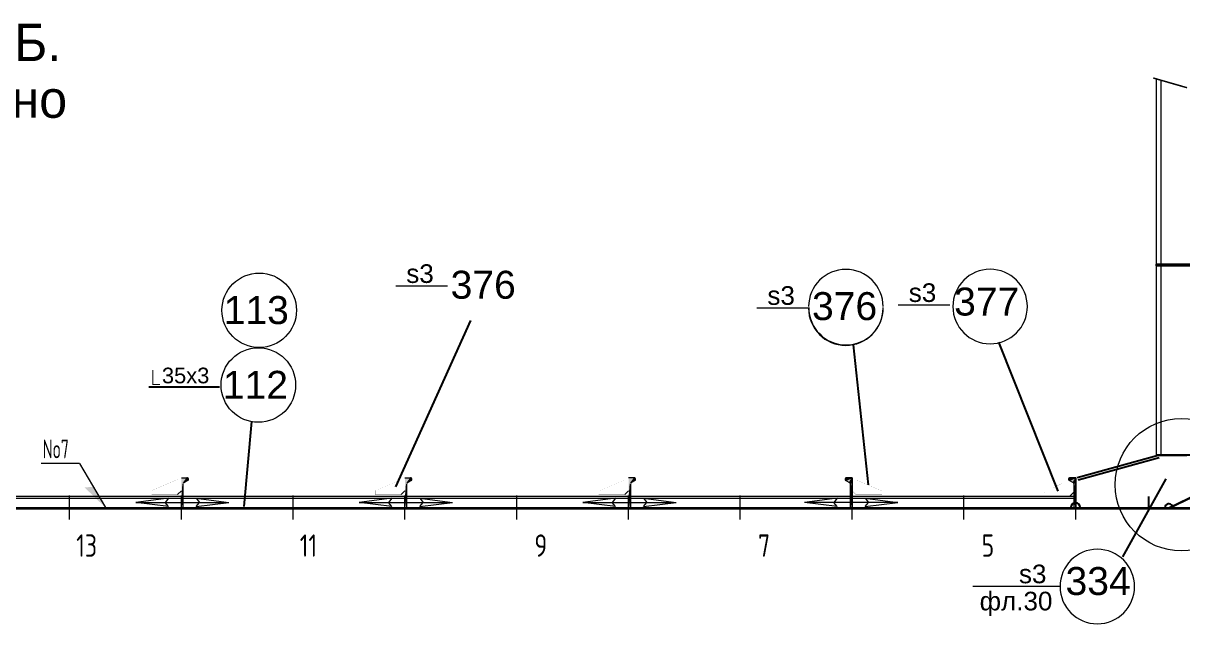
# Model space of a CAD drawing. Header units: millimetres. Extents: x 149544 to 197467, y -3118 to 25363.
# Drawn here: x 158637 to 161749, y 14179 to 15791 of the extents above; entities that cross this region are included whole.
import ezdxf

# ---------------------------------------------------------------- set-up
doc = ezdxf.new("R2010")
doc.units = ezdxf.units.MM
doc.header["$MEASUREMENT"] = 0
for name, pattern in [('DASH5', [225, 100, -50, 25, -50]), ('K5LT32768', [0]), ('K5LT32769', [0]), ('K5LT32790', [520, 450, -30, 10, -30]), ('K5LT32791', [0])]:
    doc.linetypes.add(name, pattern=pattern)
doc.layers.add('pen_035', color=1, linetype='Continuous')
doc.layers.add('pen_7', color=1, linetype='Continuous')
doc.styles.add('KTEXTSTYLE', font='GOST_AU.SHX', dxfattribs={"width": 0.96, "height": 5})
doc.styles.add('style5', font='arial.ttf', dxfattribs={"height": 3})
doc.dimstyles.new('PB5', dxfattribs={"dimscale": 20, "dimtxt": 2.5, "dimasz": 2.5, "dimexe": 1.25, "dimexo": 0, "dimtad": 1, "dimdec": 0, "dimlfac": 0.25, "dimtxsty": 'Standard', "dimcen": 2.5, "dimclrd": 7, "dimclre": 7, "dimclrt": 4, "dimadec": 0, "dimazin": 0, "dimtfac": 1, "dimtdec": 0, "dimtmove": 0, "dimatfit": 3, "dimfxl": 1.25, "dimarcsym": 0})

# ---------------------------------------------------------------- blocks, each defined once
blk = doc.blocks.new('U23')
at = {"layer": 'pen_035', "color": 1, "linetype": 'K5LT32769', "lineweight": 18, "true_color": 0xff0000}
for p in [(-174161.7, -1344.1), (-174176.7, -1344.1)]:
    blk.add_line(p, (-174178.4, -1344.5), dxfattribs=at)
blk = doc.blocks.new('U24')
at = {"layer": 'pen_035', "color": 1, "linetype": 'K5LT32769', "lineweight": 18, "true_color": 0xff0000}
for p in [(-174161.7, -1344.1), (-174178.4, -1344.5)]:
    blk.add_line(p, (-174179.8, -1345.5), dxfattribs=at)
blk = doc.blocks.new('U25')
at = {"layer": 'pen_035', "color": 1, "linetype": 'K5LT32769', "lineweight": 18, "true_color": 0xff0000}
for p in [(-174161.7, -1344.1), (-174179.8, -1345.5)]:
    blk.add_line(p, (-174180.6, -1347.1), dxfattribs=at)
blk = doc.blocks.new('U26')
at = {"layer": 'pen_035', "color": 1, "linetype": 'K5LT32769', "lineweight": 18, "true_color": 0xff0000}
for p in [(-174161.7, -1344.1), (-174180.6, -1347.1)]:
    blk.add_line(p, (-174180.7, -1348.8), dxfattribs=at)
blk = doc.blocks.new('U27')
at = {"layer": 'pen_035', "color": 1, "linetype": 'K5LT32769', "lineweight": 18, "true_color": 0xff0000}
for p in [(-174180.7, -1348.8), (-174161.7, -1344.1)]:
    blk.add_line(p, (-174180, -1350.4), dxfattribs=at)
blk = doc.blocks.new('U28')
at = {"layer": 'pen_035', "color": 1, "linetype": 'K5LT32769', "lineweight": 18, "true_color": 0xff0000}
for p in [(-174180, -1350.4), (-174161.7, -1344.1)]:
    blk.add_line(p, (-174178.7, -1351.6), dxfattribs=at)
blk = doc.blocks.new('U29')
at = {"layer": 'pen_035', "color": 1, "linetype": 'K5LT32769', "lineweight": 18, "true_color": 0xff0000}
for p in [(-174178.7, -1351.6), (-174161.7, -1344.1)]:
    blk.add_line(p, (-174168.7, -1357.3), dxfattribs=at)
blk = doc.blocks.new('U30')
at = {"layer": 'pen_035', "color": 1, "linetype": 'K5LT32769', "lineweight": 18, "true_color": 0xff0000}
for p in [(-174168.7, -1357.3), (-174161.7, -1344.1)]:
    blk.add_line(p, (-174167.7, -1358.2), dxfattribs=at)
blk = doc.blocks.new('U31')
at = {"layer": 'pen_035', "color": 1, "linetype": 'K5LT32769', "lineweight": 18, "true_color": 0xff0000}
for p in [(-174167.7, -1358.2), (-174161.7, -1344.1)]:
    blk.add_line(p, (-174167, -1359.4), dxfattribs=at)
blk = doc.blocks.new('U32')
at = {"layer": 'pen_035', "color": 1, "linetype": 'K5LT32769', "lineweight": 18, "true_color": 0xff0000}
for p in [(-174167, -1359.4), (-174161.7, -1344.1)]:
    blk.add_line(p, (-174166.7, -1360.8), dxfattribs=at)
blk = doc.blocks.new('U33')
at = {"layer": 'pen_035', "color": 1, "linetype": 'K5LT32769', "lineweight": 18, "true_color": 0xff0000}
for p in [(-174161.7, -1344.1), (-174166.7, -1360.8)]:
    blk.add_line(p, (-174166.7, -1424.1), dxfattribs=at)
blk = doc.blocks.new('U34')
at = {"layer": 'pen_035', "color": 1, "linetype": 'K5LT32769', "lineweight": 18, "true_color": 0xff0000}
for p, q in [((-174161.7, -1344.1), (-174166.7, -1424.1)), ((-174161.7, -1344.1), (-174161.7, -1424.1)), ((-174166.7, -1424.1), (-174161.7, -1424.1))]:
    blk.add_line(p, q, dxfattribs=at)
blk = doc.blocks.new('U43')
at = {"layer": 'pen_035', "color": 1, "linetype": 'K5LT32769', "lineweight": 18, "true_color": 0xff0000}
for p, q in [((-174756.7, -1360.8), (-174761.7, -1424.1)), ((-174756.7, -1360.8), (-174756.7, -1424.1)), ((-174761.7, -1424.1), (-174756.7, -1424.1))]:
    blk.add_line(p, q, dxfattribs=at)
blk = doc.blocks.new('U44')
at = {"layer": 'pen_035', "color": 1, "linetype": 'K5LT32769', "lineweight": 18, "true_color": 0xff0000}
for p in [(-174754.7, -1357.3), (-174744.7, -1351.6)]:
    blk.add_line(p, (-174743.4, -1350.4), dxfattribs=at)
blk = doc.blocks.new('U45')
at = {"layer": 'pen_035', "color": 1, "linetype": 'K5LT32769', "lineweight": 18, "true_color": 0xff0000}
for p in [(-174754.7, -1357.3), (-174743.4, -1350.4)]:
    blk.add_line(p, (-174742.8, -1348.8), dxfattribs=at)
blk = doc.blocks.new('U46')
at = {"layer": 'pen_035', "color": 1, "linetype": 'K5LT32769', "lineweight": 18, "true_color": 0xff0000}
for p in [(-174754.7, -1357.3), (-174742.8, -1348.8)]:
    blk.add_line(p, (-174742.9, -1347.1), dxfattribs=at)
blk = doc.blocks.new('U47')
at = {"layer": 'pen_035', "color": 1, "linetype": 'K5LT32769', "lineweight": 18, "true_color": 0xff0000}
for p in [(-174755.8, -1358.2), (-174742.9, -1347.1)]:
    blk.add_line(p, (-174743.7, -1345.5), dxfattribs=at)
blk = doc.blocks.new('U48')
at = {"layer": 'pen_035', "color": 1, "linetype": 'K5LT32769', "lineweight": 18, "true_color": 0xff0000}
for p in [(-174755.8, -1358.2), (-174743.7, -1345.5)]:
    blk.add_line(p, (-174745, -1344.5), dxfattribs=at)
blk = doc.blocks.new('U49')
at = {"layer": 'pen_035', "color": 1, "linetype": 'K5LT32769', "lineweight": 18, "true_color": 0xff0000}
blk.add_line((-174761.7, -1424.1), (-174756.7, -1360.8), dxfattribs=at)
blk = doc.blocks.new('U50')
at = {"layer": 'pen_035', "color": 1, "linetype": 'K5LT32769', "lineweight": 18, "true_color": 0xff0000}
for p in [(-174745, -1344.5), (-174746.7, -1344.1)]:
    blk.add_line(p, (-174761.7, -1344.1), dxfattribs=at)
blk = doc.blocks.new('U75')
at = {"layer": 'pen_035', "color": 1, "linetype": 'K5LT32769', "lineweight": 18, "true_color": 0xff0000}
for p, q in [((-175961.7, -1344.1), (-175945, -1344.5)), ((-175961.7, -1344.1), (-175946.7, -1344.1)), ((-175945, -1344.5), (-175946.7, -1344.1))]:
    blk.add_line(p, q, dxfattribs=at)
blk = doc.blocks.new('U76')
at = {"layer": 'pen_035', "color": 1, "linetype": 'K5LT32769', "lineweight": 18, "true_color": 0xff0000}
for p in [(-175954.7, -1357.3), (-175944.7, -1351.6)]:
    blk.add_line(p, (-175943.4, -1350.4), dxfattribs=at)
blk = doc.blocks.new('U77')
at = {"layer": 'pen_035', "color": 1, "linetype": 'K5LT32769', "lineweight": 18, "true_color": 0xff0000}
for p in [(-175954.7, -1357.3), (-175943.4, -1350.4)]:
    blk.add_line(p, (-175942.8, -1348.8), dxfattribs=at)
blk = doc.blocks.new('U78')
at = {"layer": 'pen_035', "color": 1, "linetype": 'K5LT32769', "lineweight": 18, "true_color": 0xff0000}
for p in [(-175954.7, -1357.3), (-175942.8, -1348.8)]:
    blk.add_line(p, (-175942.9, -1347.1), dxfattribs=at)
blk = doc.blocks.new('U79')
at = {"layer": 'pen_035', "color": 1, "linetype": 'K5LT32769', "lineweight": 18, "true_color": 0xff0000}
for p in [(-175955.8, -1358.2), (-175942.9, -1347.1)]:
    blk.add_line(p, (-175943.7, -1345.5), dxfattribs=at)
blk = doc.blocks.new('U80')
at = {"layer": 'pen_035', "color": 1, "linetype": 'K5LT32769', "lineweight": 18, "true_color": 0xff0000}
for p in [(-175955.8, -1358.2), (-175943.7, -1345.5)]:
    blk.add_line(p, (-175945, -1344.5), dxfattribs=at)
blk = doc.blocks.new('U81')
at = {"layer": 'pen_035', "color": 1, "linetype": 'K5LT32769', "lineweight": 18, "true_color": 0xff0000}
blk.add_line((-175961.7, -1424.1), (-175956.7, -1360.8), dxfattribs=at)
blk = doc.blocks.new('U82')
at = {"layer": 'pen_035', "color": 1, "linetype": 'K5LT32769', "lineweight": 18, "true_color": 0xff0000}
for p in [(-175961.7, -1424.1), (-175956.7, -1424.1)]:
    blk.add_line(p, (-175956.7, -1360.8), dxfattribs=at)
blk = doc.blocks.new('U83')
at = {"layer": 'pen_035', "color": 1, "linetype": 'K5LT32769', "lineweight": 18, "true_color": 0xff0000}
for p, q in [((-175361.7, -1344.1), (-175345, -1344.5)), ((-175361.7, -1344.1), (-175346.7, -1344.1)), ((-175345, -1344.5), (-175346.7, -1344.1))]:
    blk.add_line(p, q, dxfattribs=at)
blk = doc.blocks.new('U84')
at = {"layer": 'pen_035', "color": 1, "linetype": 'K5LT32769', "lineweight": 18, "true_color": 0xff0000}
for p in [(-175354.7, -1357.3), (-175344.7, -1351.6)]:
    blk.add_line(p, (-175343.4, -1350.4), dxfattribs=at)
blk = doc.blocks.new('U85')
at = {"layer": 'pen_035', "color": 1, "linetype": 'K5LT32769', "lineweight": 18, "true_color": 0xff0000}
for p in [(-175354.7, -1357.3), (-175343.4, -1350.4)]:
    blk.add_line(p, (-175342.8, -1348.8), dxfattribs=at)
blk = doc.blocks.new('U86')
at = {"layer": 'pen_035', "color": 1, "linetype": 'K5LT32769', "lineweight": 18, "true_color": 0xff0000}
for p in [(-175354.7, -1357.3), (-175342.8, -1348.8)]:
    blk.add_line(p, (-175342.9, -1347.1), dxfattribs=at)
blk = doc.blocks.new('U87')
at = {"layer": 'pen_035', "color": 1, "linetype": 'K5LT32769', "lineweight": 18, "true_color": 0xff0000}
for p in [(-175355.8, -1358.2), (-175342.9, -1347.1)]:
    blk.add_line(p, (-175343.7, -1345.5), dxfattribs=at)
blk = doc.blocks.new('U88')
at = {"layer": 'pen_035', "color": 1, "linetype": 'K5LT32769', "lineweight": 18, "true_color": 0xff0000}
for p in [(-175355.8, -1358.2), (-175343.7, -1345.5)]:
    blk.add_line(p, (-175345, -1344.5), dxfattribs=at)
blk = doc.blocks.new('U89')
at = {"layer": 'pen_035', "color": 1, "linetype": 'K5LT32769', "lineweight": 18, "true_color": 0xff0000}
blk.add_line((-175361.7, -1424.1), (-175356.7, -1360.8), dxfattribs=at)
blk = doc.blocks.new('U90')
at = {"layer": 'pen_035', "color": 1, "linetype": 'K5LT32769', "lineweight": 18, "true_color": 0xff0000}
for p in [(-175361.7, -1424.1), (-175356.7, -1424.1)]:
    blk.add_line(p, (-175356.7, -1360.8), dxfattribs=at)
blk = doc.blocks.new('U107')
at = {"layer": 'pen_035', "color": 1, "linetype": 'K5LT32769', "lineweight": 18, "true_color": 0xff0000}
for p in [(-173561.7, -1344.1), (-173576.7, -1344.1)]:
    blk.add_line(p, (-173578.4, -1344.5), dxfattribs=at)
blk = doc.blocks.new('U108')
at = {"layer": 'pen_035', "color": 1, "linetype": 'K5LT32769', "lineweight": 18, "true_color": 0xff0000}
for p in [(-173561.7, -1344.1), (-173578.4, -1344.5)]:
    blk.add_line(p, (-173579.8, -1345.5), dxfattribs=at)
blk = doc.blocks.new('U109')
at = {"layer": 'pen_035', "color": 1, "linetype": 'K5LT32769', "lineweight": 18, "true_color": 0xff0000}
for p in [(-173561.7, -1344.1), (-173579.8, -1345.5)]:
    blk.add_line(p, (-173580.6, -1347.1), dxfattribs=at)
blk = doc.blocks.new('U110')
at = {"layer": 'pen_035', "color": 1, "linetype": 'K5LT32769', "lineweight": 18, "true_color": 0xff0000}
for p in [(-173561.7, -1344.1), (-173580.6, -1347.1)]:
    blk.add_line(p, (-173580.7, -1348.8), dxfattribs=at)
blk = doc.blocks.new('U111')
at = {"layer": 'pen_035', "color": 1, "linetype": 'K5LT32769', "lineweight": 18, "true_color": 0xff0000}
for p in [(-173580.7, -1348.8), (-173561.7, -1344.1)]:
    blk.add_line(p, (-173580, -1350.4), dxfattribs=at)
blk = doc.blocks.new('U112')
at = {"layer": 'pen_035', "color": 1, "linetype": 'K5LT32769', "lineweight": 18, "true_color": 0xff0000}
for p in [(-173580, -1350.4), (-173561.7, -1344.1)]:
    blk.add_line(p, (-173578.7, -1351.6), dxfattribs=at)
blk = doc.blocks.new('U113')
at = {"layer": 'pen_035', "color": 1, "linetype": 'K5LT32769', "lineweight": 18, "true_color": 0xff0000}
for p in [(-173578.7, -1351.6), (-173561.7, -1344.1)]:
    blk.add_line(p, (-173568.7, -1357.3), dxfattribs=at)
blk = doc.blocks.new('U114')
at = {"layer": 'pen_035', "color": 1, "linetype": 'K5LT32769', "lineweight": 18, "true_color": 0xff0000}
for p in [(-173568.7, -1357.3), (-173561.7, -1344.1)]:
    blk.add_line(p, (-173567.7, -1358.2), dxfattribs=at)
blk = doc.blocks.new('U115')
at = {"layer": 'pen_035', "color": 1, "linetype": 'K5LT32769', "lineweight": 18, "true_color": 0xff0000}
for p in [(-173567.7, -1358.2), (-173561.7, -1344.1)]:
    blk.add_line(p, (-173567, -1359.4), dxfattribs=at)
blk = doc.blocks.new('U116')
at = {"layer": 'pen_035', "color": 1, "linetype": 'K5LT32769', "lineweight": 18, "true_color": 0xff0000}
for p in [(-173567, -1359.4), (-173561.7, -1344.1)]:
    blk.add_line(p, (-173566.7, -1360.8), dxfattribs=at)
blk = doc.blocks.new('U117')
at = {"layer": 'pen_035', "color": 1, "linetype": 'K5LT32769', "lineweight": 18, "true_color": 0xff0000}
for p in [(-173561.7, -1344.1), (-173566.7, -1360.8)]:
    blk.add_line(p, (-173566.7, -1424.1), dxfattribs=at)
blk = doc.blocks.new('U118')
at = {"layer": 'pen_035', "color": 1, "linetype": 'K5LT32769', "lineweight": 18, "true_color": 0xff0000}
for p, q in [((-173561.7, -1344.1), (-173566.7, -1424.1)), ((-173561.7, -1344.1), (-173561.7, -1424.1)), ((-173566.7, -1424.1), (-173561.7, -1424.1))]:
    blk.add_line(p, q, dxfattribs=at)
blk = doc.blocks.new('*D3662')
at = {"color": 7, "lineweight": -2}
for p, q in [((161676.5, 14632.8), (162229.7, 14632.8)), ((162204.7, 14582.8), (162204.7, 14538.3)), ((161670.7, 14488.3), (162229.7, 14488.3))]:
    blk.add_line(p, q, dxfattribs=at)
at = {"color": 7}
for points in [[(162196.4, 14582.8), (162213, 14582.8), (162204.7, 14632.8)], [(162196.4, 14538.3), (162213, 14538.3), (162204.7, 14488.3)]]:
    blk.add_solid(points, dxfattribs=at)
at = {"layer": 'Defpoints', "color": 0}
for p in [(161676.5, 14632.8), (161670.7, 14488.3), (162204.7, 14488.3)]:
    blk.add_point(p, dxfattribs=at)
at = {"color": 4, "insert": (162167.2, 14560.5), "char_height": 50, "attachment_point": 5, "rotation": 90}
blk.add_mtext('150', dxfattribs=at)

msp = doc.modelspace()

# ---------------------------------------------------------------- hatches: boundary and pattern name
for points in [[(159061.3, 14491), (159066.3, 14491), (159066.3, 14554.3), (159066.5, 14555.7), (159067.2, 14556.9), (159068.3, 14557.8), (159078.3, 14563.5), (159079.6, 14564.7), (159080.2, 14566.3), (159080.2, 14568), (159079.4, 14569.6), (159078, 14570.6), (159076.3, 14571), (159061.3, 14571)], [(159661.3, 14491), (159666.3, 14491), (159666.3, 14554.3), (159666.5, 14555.7), (159667.2, 14556.9), (159668.3, 14557.8), (159678.3, 14563.5), (159679.6, 14564.7), (159680.2, 14566.3), (159680.2, 14568), (159679.4, 14569.6), (159678, 14570.6), (159676.3, 14571), (159661.3, 14571)], [(160261.3, 14491), (160266.3, 14491), (160266.3, 14554.3), (160266.5, 14555.7), (160267.2, 14556.9), (160268.3, 14557.8), (160278.3, 14563.5), (160279.6, 14564.7), (160280.2, 14566.3), (160280.2, 14568), (160279.4, 14569.6), (160278, 14570.6), (160276.3, 14571), (160261.3, 14571)], [(160861.3, 14491), (160856.3, 14491), (160856.3, 14554.3), (160856.1, 14555.7), (160855.4, 14556.9), (160854.3, 14557.8), (160844.3, 14563.5), (160843, 14564.7), (160842.4, 14566.3), (160842.4, 14568), (160843.2, 14569.6), (160844.6, 14570.6), (160846.3, 14571), (160861.3, 14571)], [(161461.3, 14491), (161456.3, 14491), (161456.3, 14554.3), (161456.1, 14555.7), (161455.4, 14556.9), (161454.3, 14557.8), (161444.3, 14563.5), (161443, 14564.7), (161442.4, 14566.3), (161442.4, 14568), (161443.2, 14569.6), (161444.6, 14570.6), (161446.3, 14571), (161461.3, 14571)], [(158824.4, 14546.9), (158801.8, 14544.8), (158857.4, 14491)]]:
    msp.add_hatch(color=0).paths.add_polyline_path(points)

# ---------------------------------------------------------------- linework, layer by layer
at = {"color": 0, "linetype": 'K5LT32769', "lineweight": 18}
for p, q in [((161678.3, 14631), (161678.3, 15641.4)), ((161690.3, 14631), (161690.3, 15638)), ((159051.3, 14526), (159061.3, 14536)), ((159651.3, 14526), (159661.3, 14536)), ((160251.3, 14526), (160261.3, 14536)), ((161461.3, 14520.7), (156243.3, 14520.7)), ((161461.3, 14520.7), (156246.1, 14520.7)), ((161461.3, 14515.5), (156246.1, 14515.5)), ((161445.5, 14521.6), (161455.5, 14531.6))]:
    msp.add_line(p, q, dxfattribs=at)
at = {"color": 0, "linetype": 'DASH5'}
for p, q in [((161678.3, 15144), (161801.3, 15144)), ((161678.3, 15141), (161801.3, 15141))]:
    msp.add_line(p, q, dxfattribs=at)
at = {"color": 7}
for p, q in [((161678.3, 15139.4), (161678.3, 15144)), ((159836.9, 14993.4), (159636, 14547)), ((160864.4, 14928), (160904.1, 14551.9)), ((161254.1, 14934.8), (161413.2, 14535.3)), ((159249.2, 14722), (159229.2, 14494)), ((161682.4, 14631), (161465.4, 14571)), ((161759.3, 14631), (161678.3, 14631)), ((161685.1, 14624.1), (161468.2, 14564.1)), ((161657.1, 14520.7), (161657.1, 14491))]:
    msp.add_line(p, q, dxfattribs=at)
at = {"color": 0, "linetype": 'K5LT32768', "lineweight": 18}
for p, q in [((159775.2, 15085), (159636.6, 15085)), ((161123.7, 15034), (160985, 15034)), ((160744.3, 15026.2), (160605.7, 15026.2)), ((158788.3, 14609.2), (158684.7, 14609.2)), ((158788.3, 14609.2), (158857.4, 14491)), ((158761.3, 14459), (158761.3, 14523)), ((159026.3, 14516), (158938.8, 14505)), ((158938.8, 14505), (159188.8, 14505)), ((159026.3, 14494), (158938.8, 14505)), ((159026.3, 14516), (159017.5, 14505)), ((159026.3, 14494), (159017.5, 14505)), ((159061.3, 14459), (159061.3, 14523)), ((159101.3, 14516), (159188.8, 14505)), ((159101.3, 14516), (159110, 14505)), ((159101.3, 14494), (159188.8, 14505)), ((159101.3, 14494), (159110, 14505)), ((159361.3, 14459), (159361.3, 14523)), ((159626.3, 14516), (159538.8, 14505)), ((159538.8, 14505), (159788.8, 14505)), ((159626.3, 14494), (159538.8, 14505)), ((159626.3, 14516), (159617.5, 14505)), ((159626.3, 14494), (159617.5, 14505)), ((159661.3, 14459), (159661.3, 14523)), ((159701.3, 14516), (159788.8, 14505)), ((159701.3, 14516), (159710, 14505)), ((159701.3, 14494), (159788.8, 14505)), ((159701.3, 14494), (159710, 14505)), ((159961.3, 14459), (159961.3, 14523)), ((160226.3, 14516), (160138.8, 14505)), ((160138.8, 14505), (160388.8, 14505)), ((160226.3, 14494), (160138.8, 14505)), ((160226.3, 14516), (160217.5, 14505)), ((160226.3, 14494), (160217.5, 14505)), ((160261.3, 14459), (160261.3, 14523)), ((160301.3, 14516), (160388.8, 14505)), ((160301.3, 14516), (160310, 14505)), ((160301.3, 14494), (160388.8, 14505)), ((160301.3, 14494), (160310, 14505)), ((160561.3, 14459), (160561.3, 14523)), ((160821.3, 14516), (160733.8, 14505)), ((160983.8, 14505), (160733.8, 14505)), ((160821.3, 14494), (160733.8, 14505)), ((160821.3, 14516), (160812.5, 14505)), ((160821.3, 14494), (160812.5, 14505)), ((160861.3, 14459), (160861.3, 14523)), ((160896.3, 14516), (160983.8, 14505)), ((160896.3, 14516), (160905, 14505)), ((160896.3, 14494), (160983.8, 14505)), ((160896.3, 14494), (160905, 14505)), ((161161.3, 14459), (161161.3, 14523)), ((161461.3, 14459), (161461.3, 14523)), ((161419.4, 14278.9), (161185, 14278.9))]:
    msp.add_line(p, q, dxfattribs=at)
at = {"color": 0, "linetype": 'K5LT32791', "lineweight": 18}
for p, q in [((161711.3, 14491), (162841.3, 15041)), ((161712.6, 14488.3), (162842.6, 15038.3)), ((155956.1, 14491), (161712.2, 14491)), ((155956.1, 14491), (161712.2, 14491)), ((155956.1, 14488), (161712.2, 14488))]:
    msp.add_line(p, q, dxfattribs=at)
msp.add_line((158973.8, 14815.3), (159163.8, 14815.3))
at = {"color": 0}
msp.add_line((161587.8, 14358.3), (161704.1, 14568), dxfattribs=at)
at = {"color": 0, "linetype": 'K5LT32790', "lineweight": 18}
msp.add_line((155956.1, 14491), (162917.5, 14491), dxfattribs=at)
at = {"color": 7, "const_width": 4}
msp.add_lwpolyline([(161760.1, 15617.9), (161669.4, 15644)], dxfattribs=at)
at = {"const_width": 3}
msp.add_lwpolyline([(158984.5, 14860.6), (158984.5, 14821.3), (159004.1, 14821.3)], dxfattribs=at)
at = {"color": 0, "linetype": 'K5LT32769', "const_width": 0.18}
for points in [[(159061.3, 14566), (159051.3, 14566), (158981.3, 14536), (158981.3, 14526), (159051.3, 14526)], [(159661.3, 14566), (159651.3, 14566), (159581.3, 14536), (159581.3, 14526), (159651.3, 14526)], [(160261.3, 14566), (160251.3, 14566), (160181.3, 14536), (160181.3, 14526), (160251.3, 14526)], [(160861.3, 14536), (160871.3, 14526), (160941.3, 14526), (160941.3, 14536), (160871.3, 14566), (160861.3, 14566)], [(161447.7, 14561.6), (161443, 14564.7), (161375.5, 14531.6), (161375.5, 14521.6), (161445.5, 14521.6)]]:
    msp.add_lwpolyline(points, dxfattribs=at)
at = {"color": 0, "linetype": 'K5LT32768', "lineweight": 18}
for centre, radius in [((159270.2, 15020.5), 100), ((159268, 14819.9), 100), ((161744.9, 14552.3), 177.6)]:
    msp.add_circle(centre, radius, dxfattribs=at)
for centre, start, end in [((160844.5, 15030.3), 0, 180), ((161231.7, 15030.6), 0, 180), ((160844.3, 15026.2), 180, 0), ((160845, 15027.6), 180, 0), ((161231.7, 15030.6), 180, 0), ((161519.4, 14278.9), 0, 180), ((161519.4, 14278.9), 180, 0)]:
    msp.add_arc(centre, 100, start, end, dxfattribs=at)
at = {"color": 7}
msp.add_arc((161461.1, 14490.8), 12.6, 0.682, 179.318, dxfattribs=at)
at = {"color": 0, "linetype": 'Continuous'}
for start, end in [(102.9754, 179.9673), (25.9803, 102.9754)]:
    msp.add_arc((161711.3, 14491), 10, start, end, dxfattribs=at)

# ---------------------------------------------------------------- block references
at = {"color": 0}
for name in ['U75', 'U80', 'U79', 'U78', 'U77', 'U76', 'U83', 'U88', 'U87', 'U86', 'U85', 'U84', 'U50', 'U48', 'U47', 'U46', 'U45', 'U44', 'U25', 'U26', 'U27', 'U28', 'U24', 'U29', 'U23', 'U30', 'U31', 'U32', 'U33', 'U34', 'U109', 'U110', 'U111', 'U112', 'U108', 'U113', 'U107', 'U114', 'U115', 'U116', 'U117', 'U118', 'U81', 'U82', 'U89', 'U90', 'U43', 'U49']:
    msp.add_blockref(name, (335023, 15915.1), dxfattribs=at)

# ---------------------------------------------------------------- texts
at = {"color": 0, "char_height": 2.5, "attachment_point": 1, "style": 'KTEXTSTYLE'}
for s, insert in [('\\H3.5;\\W0.965;\\Q15;\\Q0;\\W0.765;\\H50.00;{\\c16711935;No7}', (158689.1, 14673.2)), ('{\\H24x;\\W0.965;\\C6;13}', (158779, 14419)), ('{\\H24x;\\W0.965;\\C6;11}', (159379, 14419)), ('{\\H24x;\\W0.965;\\C6; 9}', (159979, 14419)), ('{\\H24x;\\W0.965;\\C6; 7}', (160579, 14419)), ('{\\H24x;\\W0.965;\\C6; 5}', (161179, 14419))]:
    msp.add_mtext(s, dxfattribs=dict(at, insert=insert))
at = {"layer": 'pen_7', "color": 0, "style": 'style5', "width": 0.965}
for s, p in [('Сечение 150 от ДП, ЛБ.', (157245.3, 15689.6)), ('ПрБ - симметрично', (157540, 15537.1))]:
    msp.add_text(s, height=100, dxfattribs=at).set_placement(p)
at = {"layer": 'pen_7', "color": 0, "style": 'style5'}
for s, height, p in [('s3', 50, (159664.9, 15093.9)), ('s3', 50, (161013.4, 15042.9)), ('s3', 50, (160634, 15035.1)), ('35х3', 42, (159009.1, 14824.5)), ('s3', 50, (161309.1, 14287.8)), ('фл.30', 50, (161203.6, 14215))]:
    msp.add_text(s, height=height, dxfattribs=at).set_placement(p)
at = {"layer": 'pen_7', "color": 2, "style": 'style5'}
for s, p in [('376', (159783.9, 15051.6)), ('376', (160753.7, 14994.2)), ('377', (161135.1, 15006.4)), ('113', (159174.9, 14983.5)), ('112', (159172.6, 14782.9)), ('334', (161434.1, 14256.3))]:
    msp.add_text(s, height=75, dxfattribs=at).set_placement(p)

# ---------------------------------------------------------------- dimensions: what is measured, and where the dimension line sits
at = {"color": 7}
dim = msp.add_linear_dim(base=(162204.7, 14488.3), p1=(161676.5, 14632.8), p2=(161670.7, 14488.3), angle=90, text='150', dimstyle='PB5', dxfattribs=at)
dim.commit()
dim.dimension.update_dxf_attribs({"geometry": '*D3662', "text_midpoint": (162167.2, 14560.5)})

doc.saveas('drawing.dxf')
